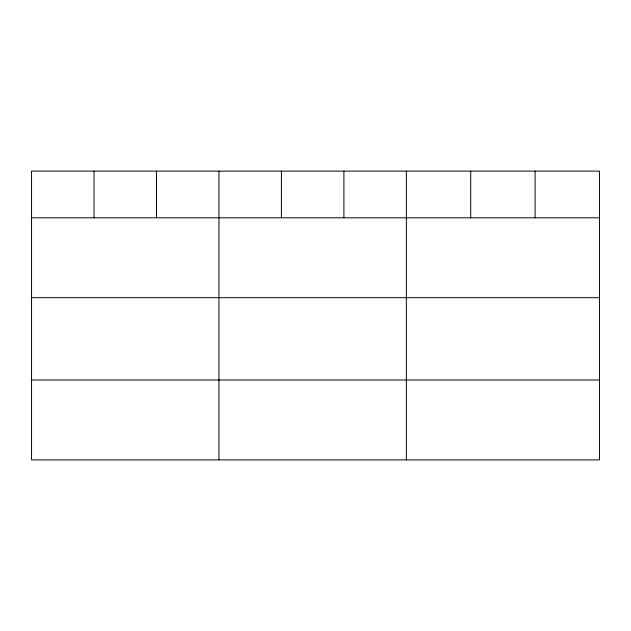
<?xml version="1.0" encoding="UTF-8"?>
<svg xmlns="http://www.w3.org/2000/svg" width="631" height="631" viewBox="0 0 631 631"><rect width="100%" height="100%" fill="white"/><g stroke="black" fill="none" stroke-linecap="round" stroke-linejoin="round"><path stroke-width="0.95" d="M599.45 297.69L599.45 171.111L31.55 171.111L31.55 459.889L599.45 459.889L599.45 297.69L31.55 297.69M31.55 217.805L599.45 217.805M31.55 379.996L599.45 379.996M535.088 171.111L535.088 217.805M470.726 171.111L470.726 217.805M406.364 171.111L406.364 459.889M343.895 171.111L343.895 217.805M281.426 171.111L281.426 217.805M218.957 171.111L218.957 459.889M156.488 171.111L156.488 217.805M94.019 171.111L94.019 217.805"/></g></svg>
